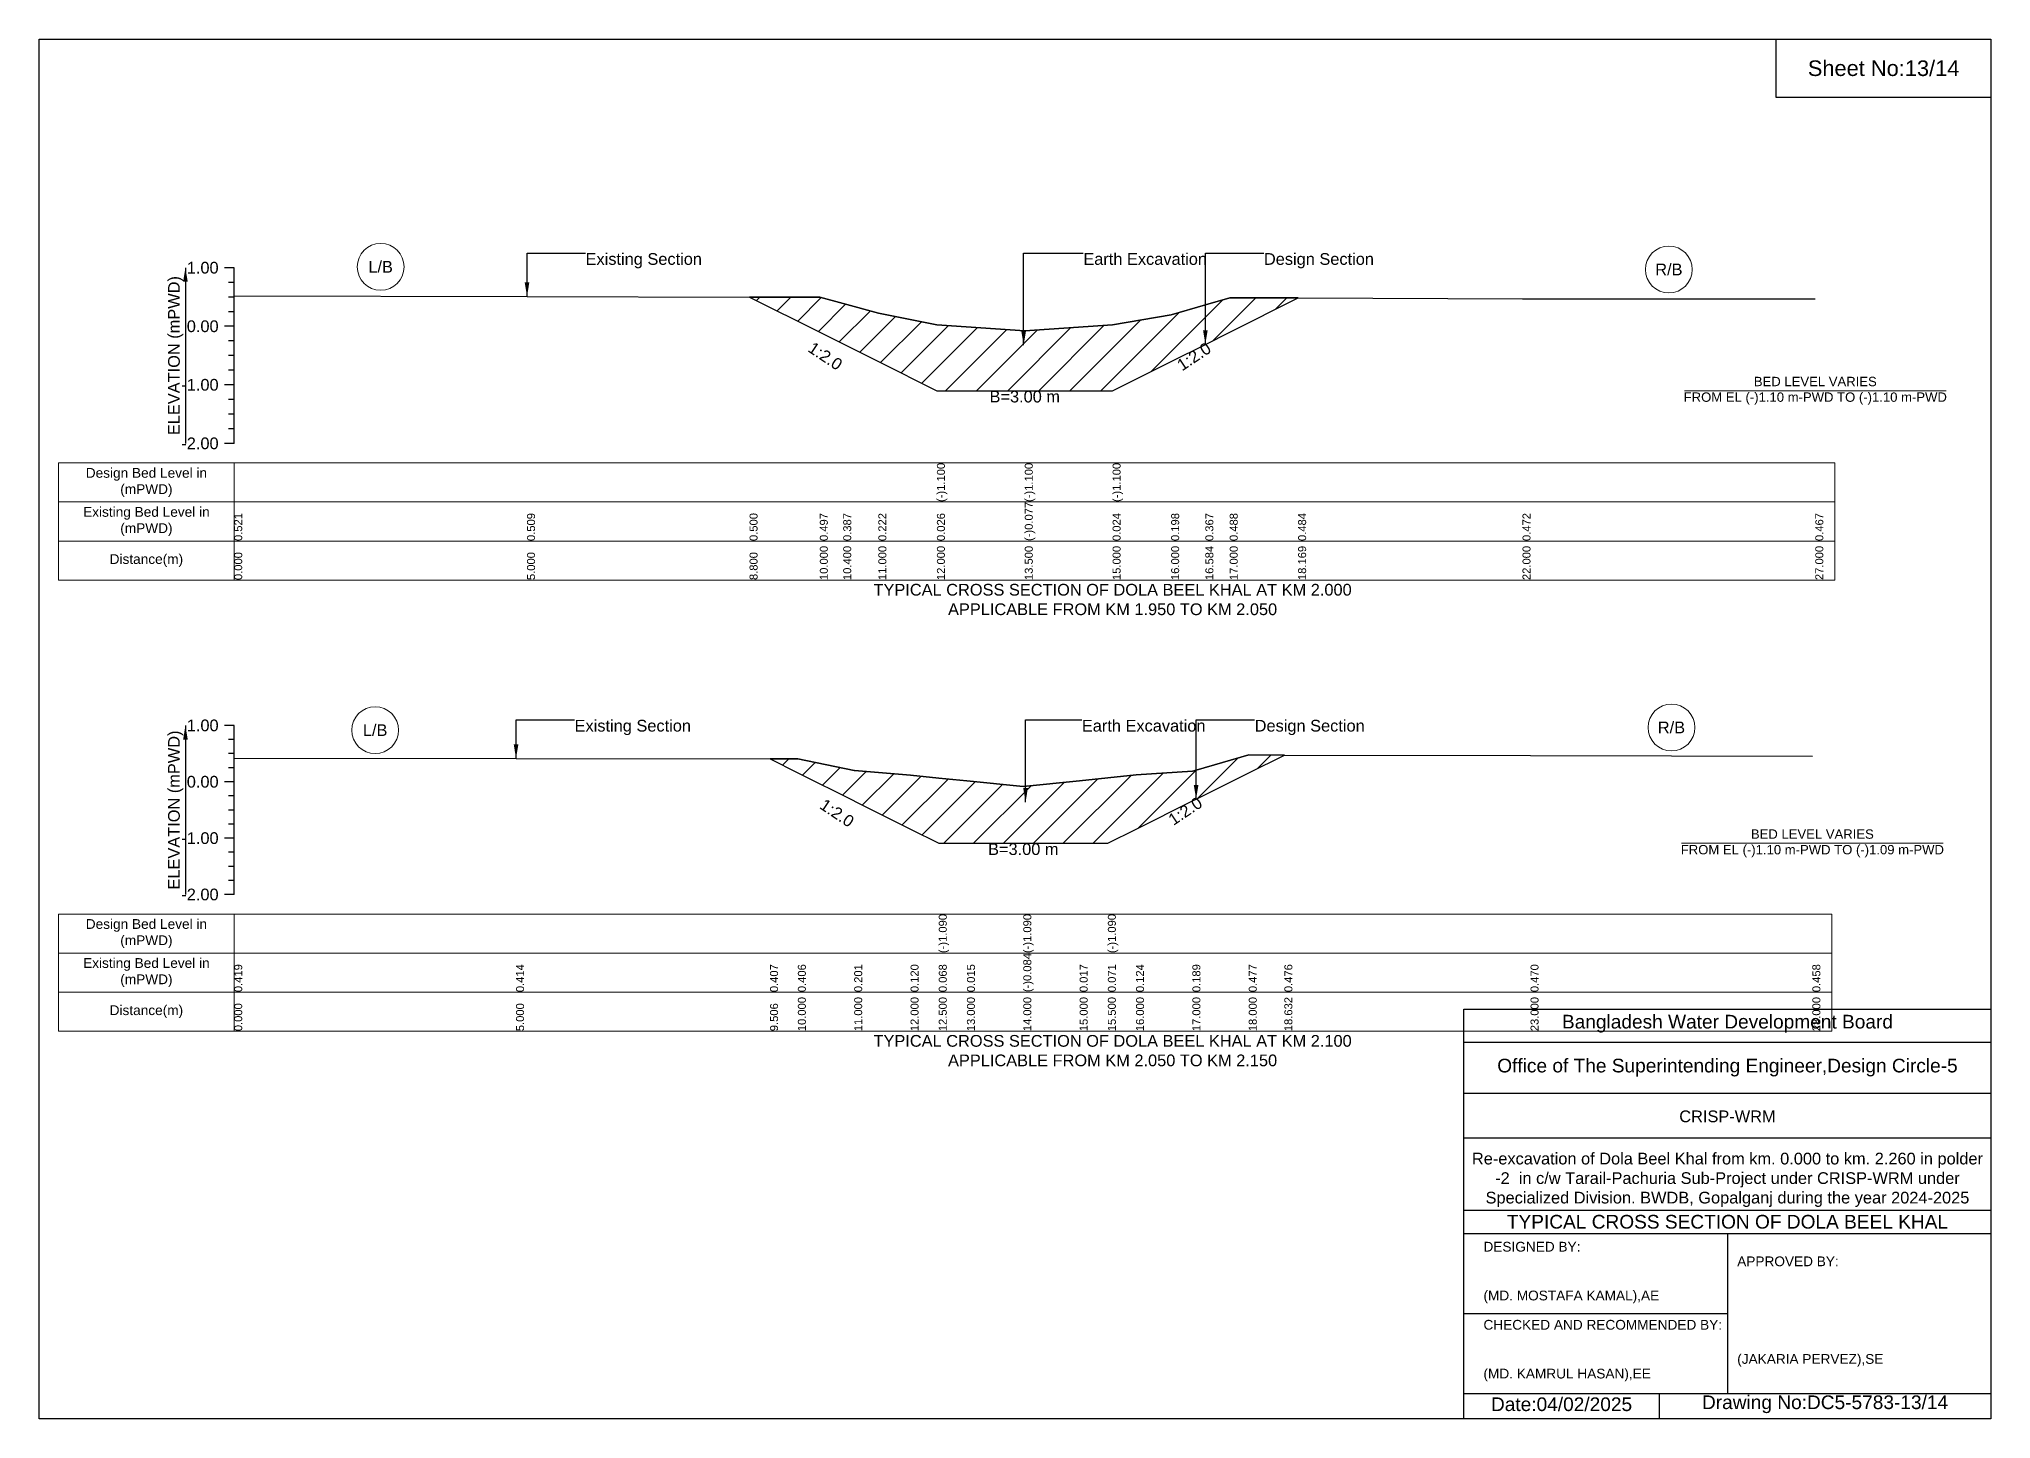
# Model space of a CAD drawing. Header units: inches. Extents: x 91000 to 258000, y -12753 to 0.
# Drawn here: x 220000 to 228000, y -5656 to 0 of the extents above; entities that cross this region are included whole.
import ezdxf

# ---------------------------------------------------------------- set-up
doc = ezdxf.new("R2010")
doc.units = ezdxf.units.IN
doc.header["$LTSCALE"] = 7
doc.header["$MEASUREMENT"] = 0
for name, color, linetype, lineweight in [('Cross section Data Border', 7, 'Continuous', 9), ('Cross Section Labels', 7, 'Continuous', 9), ('Existing_Bed_Level for Xsection', 7, 'Continuous', 25)]:
    doc.layers.add(name, color=color, linetype=linetype, lineweight=lineweight)
doc.styles.get("Standard").update_dxf_attribs({"font": 'arial.ttf'})
doc.dimstyles.get("Standard").update_dxf_attribs({"dimtxt": 0.18, "dimasz": 0.18, "dimexe": 0.18, "dimexo": 0.0625, "dimgap": 0.09, "dimtad": 0, "dimtih": 1, "dimtoh": 1, "dimdec": 4, "dimzin": 0, "dimdsep": 46, "dimtxsty": 'Standard', "dimcen": 0.09, "dimadec": 0, "dimazin": 0, "dimtfac": 1, "dimtdec": 4, "dimtofl": 0, "dimtmove": 0, "dimatfit": 3, "dimfxl": 1, "dimtolj": 1, "dimtzin": 0, "dimarcsym": 0})

msp = doc.modelspace()

# ---------------------------------------------------------------- hatches: boundary and pattern name
at = {"layer": 'Existing_Bed_Level for Xsection'}
h = msp.add_hatch(dxfattribs=at)
h.set_pattern_fill('ANSI31', color=256, scale=720, style=0)
h.paths.add_polyline_path([(222912.1, -1057.5), (223200, -1201.5), (223296, -1249.5), (223440, -1321.5), (223680, -1441.5), (224040, -1441.5), (224400, -1441.5), (224640, -1321.5), (224780.2, -1251.4), (224880, -1201.5), (225160.4, -1061.3), (224880, -1060.4), (224780.2, -1089.3), (224640, -1130), (224400, -1171.8), (224040, -1196), (223680, -1171.3), (223440, -1124.2), (223296, -1084.6), (223200, -1058.2)])
h = msp.add_hatch(dxfattribs=at)
h.set_pattern_fill('ANSI31', color=256, scale=693, style=0)
h.paths.add_polyline_path([(222996, -2950.6), (223110, -3007.6), (223341, -3123.1), (223341.7, -3123.5), (223572, -3238.6), (223687.5, -3296.4), (223803, -3296.4), (224034, -3296.4), (224265, -3296.4), (224380.5, -3296.4), (224496, -3238.6), (224727, -3123.1), (224742.3, -3115.5), (224958, -3007.6), (225104, -2934.6), (224958, -2934.4), (224742.3, -2996.5), (224727, -3000.9), (224496, -3016), (224380.5, -3028.3), (224265, -3040.7), (224034, -3064), (223803, -3041.1), (223687.5, -3029), (223572, -3016.9), (223341.7, -2998.2), (223341, -2998.2), (223110, -2950.8)])

# ---------------------------------------------------------------- linework, layer by layer
for points in [[(220000, 0), (228000, 0), (228000, -5656), (220000, -5656)], [(227120, 0), (228000, 0), (228000, -240), (227120, -240)]]:
    msp.add_lwpolyline(points, close=True)
for points in [[(225840, -5656), (225840, -3976), (228000, -3976)], [(225840, -4112), (228000, -4112)], [(225840, -4320), (228000, -4320)], [(225840, -4504), (228000, -4504)], [(225840, -4800), (228000, -4800)], [(225840, -4896), (228000, -4896)], [(226920, -4896), (226920, -5552)], [(225840, -5224), (226920, -5224)], [(225840, -5552), (228000, -5552)], [(226640, -5552), (226640, -5656)]]:
    msp.add_lwpolyline(points)
at = {"layer": 'Cross section Data Border'}
for points in [[(220080, -1737.5), (227360, -1737.5), (227360, -2217.5), (220080, -2217.5)], [(220080, -3586.6), (227348, -3586.6), (227348, -4066.6), (220080, -4066.6)]]:
    msp.add_lwpolyline(points, close=True, dxfattribs=at)
for points in [[(220800, -1737.5), (220800, -2217.5)], [(220080, -1897.5), (227360, -1897.5)], [(220080, -2057.5), (227360, -2057.5)], [(220800, -3586.6), (220800, -4066.6)], [(220080, -3746.6), (227348, -3746.6)], [(220080, -3906.6), (227348, -3906.6)]]:
    msp.add_lwpolyline(points, dxfattribs=at)
at = {"layer": 'Cross Section Labels'}
for points in [[(226744.2, -1441.5), (227815.8, -1441.5)], [(226732.2, -3296.4), (227803.8, -3296.4)]]:
    msp.add_lwpolyline(points, dxfattribs=at)
for centre in [(221400, -933.9), (226680, -944.8), (221377.5, -2832.9), (226690.5, -2821.9)]:
    msp.add_circle(centre, 96, dxfattribs=at)
at = {"layer": 'Existing_Bed_Level for Xsection'}
for points in [[(220800, -937.5), (220760, -937.5)], [(220800, -1657.5), (220800, -1417.5), (220800, -1177.5), (220800, -937.5)], [(220800, -997.5), (220776, -997.5)], [(220800, -1057.5), (220776, -1057.5)], [(220800, -1117.5), (220776, -1117.5)], [(220800, -1052.5), (222000, -1055.4), (222912.1, -1057.5), (223200, -1058.2), (223296, -1084.6), (223440, -1124.2), (223680, -1171.3), (223680, -1171.3), (224040, -1196), (224040, -1196), (224400, -1171.8), (224400, -1171.8), (224640, -1130), (224780.2, -1089.3), (224880, -1060.4), (225160.4, -1061.3), (226080, -1064.2), (227280, -1065.4)], [(220800, -1177.5), (220760, -1177.5)], [(220800, -1237.5), (220776, -1237.5)], [(220800, -1297.5), (220776, -1297.5)], [(220800, -1357.5), (220776, -1357.5)], [(220800, -1417.5), (220760, -1417.5)], [(220800, -1477.5), (220776, -1477.5)], [(220800, -1537.5), (220776, -1537.5)], [(220800, -1597.5), (220776, -1597.5)], [(220800, -1657.5), (220760, -1657.5)], [(220800, -2813.6), (220760, -2813.6)], [(220800, -2871.3), (220776, -2871.3)], [(220800, -3506.6), (220800, -3275.6), (220800, -3044.6), (220800, -2813.6)], [(220800, -2929.1), (220776, -2929.1)], [(220800, -2947.8), (221955, -2949), (222996, -2950.6), (223110, -2950.8), (223341, -2998.2), (223341.7, -2998.2), (223572, -3016.9), (223687.5, -3029), (223687.5, -3029), (223803, -3041.1), (224034, -3064), (224034, -3064), (224265, -3040.7), (224380.5, -3028.3), (224380.5, -3028.3), (224496, -3016), (224727, -3000.9), (224742.3, -2996.5), (224958, -2934.4), (225104, -2934.6), (226113, -2936), (227268, -2938.8)], [(220800, -2986.8), (220776, -2986.8)], [(220800, -3044.6), (220760, -3044.6)], [(220800, -3102.3), (220776, -3102.3)], [(220800, -3160.1), (220776, -3160.1)], [(220800, -3275.6), (220760, -3275.6)], [(220800, -3217.8), (220776, -3217.8)], [(220800, -3333.3), (220776, -3333.3)], [(220800, -3391.1), (220776, -3391.1)], [(220800, -3506.6), (220760, -3506.6)], [(220800, -3448.8), (220776, -3448.8)]]:
    msp.add_lwpolyline(points, dxfattribs=at)
for points in [[(222912.1, -1057.5), (222912.1, -1057.5), (223200, -1201.5), (223296, -1249.5), (223440, -1321.5), (223680, -1441.5), (223680, -1441.5), (224040, -1441.5), (224040, -1441.5), (224400, -1441.5), (224400, -1441.5), (224640, -1321.5), (224780.2, -1251.4), (224880, -1201.5), (225160.4, -1061.3), (224880, -1060.4), (224780.2, -1089.3), (224640, -1130), (224400, -1171.8), (224400, -1171.8), (224040, -1196), (224040, -1196), (223680, -1171.3), (223680, -1171.3), (223440, -1124.2), (223296, -1084.6), (223200, -1058.2), (222912.1, -1057.5)], [(222996, -2950.6), (222996, -2950.6), (223110, -3007.6), (223341, -3123.1), (223341.7, -3123.5), (223572, -3238.6), (223687.5, -3296.4), (223687.5, -3296.4), (223803, -3296.4), (224034, -3296.4), (224034, -3296.4), (224265, -3296.4), (224380.5, -3296.4), (224380.5, -3296.4), (224496, -3238.6), (224727, -3123.1), (224742.3, -3115.5), (224958, -3007.6), (225104, -2934.6), (225104, -2934.6), (225104, -2934.6), (224958, -2934.4), (224742.3, -2996.5), (224727, -3000.9), (224496, -3016), (224380.5, -3028.3), (224380.5, -3028.3), (224265, -3040.7), (224034, -3064), (224034, -3064), (223803, -3041.1), (223687.5, -3029), (223687.5, -3029), (223572, -3016.9), (223341.7, -2998.2), (223341, -2998.2), (223110, -2950.8), (222996, -2950.6)]]:
    msp.add_lwpolyline(points, close=True, dxfattribs=at)

# ---------------------------------------------------------------- texts
at = {"attachment_point": 5}
for s, insert, char_height in [('Sheet No:13/14', (227560, -120), 64), ('Bangladesh Water Development Board', (226920, -4036), 56), ('Office of The Superintending Engineer,Design Circle-5', (226920, -4216), 56)]:
    msp.add_mtext(s, dxfattribs=dict(at, insert=insert, char_height=char_height))
for s, insert, char_height, width, attachment_point in [('CRISP-WRM', (226920, -4416), 48, 2240, 5), ('Re-excavation of Dola Beel Khal from km. 0.000 to km. 2.260 in polder -2  in c/w Tarail-Pachuria Sub-Project under CRISP-WRM under Specialized Division. BWDB, Gopalganj during the year 2024-2025', (226920, -4676), 48, 2160, 5), ('TYPICAL CROSS SECTION OF DOLA BEEL KHAL', (226920, -4848), 56, 2240, 5), ('DESIGNED BY:^J^J^J(MD. MOSTAFA KAMAL),AE', (225920, -5056), 40, 1120, 4), ('APPROVED BY:^J^J^J^J^J^J(JAKARIA PERVEZ),SE', (226960, -5216), 40, 1120, 4), ('CHECKED AND RECOMMENDED BY:^J^J^J(MD. KAMRUL HASAN),EE', (225920, -5376), 40, 1120, 4), ('Date:04/02/2025', (226240, -5596), 56, 1120, 5), ('Drawing No:DC5-5783-13/14', (227320, -5596), 56, 1760, 5)]:
    msp.add_mtext(s, dxfattribs=dict(insert=insert, char_height=char_height, width=width, attachment_point=attachment_point))
at = {"layer": 'Cross section Data Border', "char_height": 40, "width": 640, "attachment_point": 5}
for s, insert in [('Design Bed Level in (mPWD)', (220440, -1817.5)), ('Existing Bed Level in (mPWD)', (220440, -1977.5)), ('Distance(m)', (220440, -2137.5)), ('Design Bed Level in (mPWD)', (220440, -3666.6)), ('Existing Bed Level in (mPWD)', (220440, -3826.6)), ('Distance(m)', (220440, -3986.6))]:
    msp.add_mtext(s, dxfattribs=dict(at, insert=insert))
at = {"layer": 'Cross Section Labels'}
for s, insert, char_height, attachment_point in [('Existing Section', (222240, -877.5), 48, 1), ('Earth Excavation', (224280, -877.5), 48, 1), ('Design Section', (225020.2, -877.5), 48, 1), ('L/B', (221400, -933.9), 48, 5), ('R/B', (226680, -944.8), 48, 5), ('BED LEVEL VARIES ^JFROM EL (-)1.10 m-PWD TO (-)1.10 m-PWD', (227280, -1441.5), 38.4, 5), ('B=3.00 m', (224040, -1441.5), 48, 2), ('TYPICAL CROSS SECTION OF DOLA BEEL KHAL AT KM 2.000^JAPPLICABLE FROM KM 1.950 TO KM 2.050', (224400, -2297.5), 48, 5), ('Existing Section', (222195, -2790.5), 48, 1), ('Earth Excavation', (224274, -2790.5), 48, 1), ('Design Section', (224982.3, -2790.5), 48, 1), ('R/B', (226690.5, -2821.9), 48, 5), ('L/B', (221377.5, -2832.9), 48, 5), ('BED LEVEL VARIES ^JFROM EL (-)1.10 m-PWD TO (-)1.09 m-PWD', (227268, -3296.4), 38.4, 5), ('B=3.00 m', (224034, -3296.4), 48, 2), ('TYPICAL CROSS SECTION OF DOLA BEEL KHAL AT KM 2.100^JAPPLICABLE FROM KM 2.050 TO KM 2.150', (224400, -4146.6), 48, 5)]:
    msp.add_mtext(s, dxfattribs=dict(at, insert=insert, char_height=char_height, attachment_point=attachment_point))
at = {"layer": 'Cross Section Labels', "char_height": 48, "attachment_point": 2}
for insert, rotation in [((223236, -1279.5), 326.30993), ((224720.2, -1281.4), 33.69007), ((224684.5, -3144.4), 33.69007), ((223284, -3152.4), 326.30993)]:
    msp.add_mtext('1:2.0', dxfattribs=dict(at, insert=insert, rotation=rotation))
at = {"layer": 'Existing_Bed_Level for Xsection', "char_height": 48, "attachment_point": 6}
for s, insert in [('1.00', (220736, -937.5)), ('0.00', (220736, -1177.5)), ('-1.00', (220736, -1417.5)), ('-2.00', (220736, -1657.5)), ('1.00', (220736, -2813.6)), ('0.00', (220736, -3044.6)), ('-1.00', (220736, -3275.6)), ('-2.00', (220736, -3506.6))]:
    msp.add_mtext(s, dxfattribs=dict(at, insert=insert))
at = {"layer": 'Existing_Bed_Level for Xsection', "rotation": 90}
for s, insert, char_height, attachment_point in [('ELEVATION (mPWD)', (220560, -1297.5), 48, 5), ('(-)1.100', (223680, -1897.5), 32.8, 1), ('(-)1.100', (224040, -1897.5), 32.8, 1), ('(-)1.100', (224400, -1897.5), 32.8, 1), ('(-)0.077', (224040, -2057.5), 32.8, 1), ('0.521', (220800, -2057.5), 32.8, 1), ('0.509', (222000, -2057.5), 32.8, 1), ('0.500', (222912.1, -2057.5), 32.8, 1), ('0.497', (223200, -2057.5), 32.8, 1), ('0.387', (223296, -2057.5), 32.8, 1), ('0.222', (223440, -2057.5), 32.8, 1), ('0.026', (223680, -2057.5), 32.8, 1), ('0.024', (224400, -2057.5), 32.8, 1), ('0.198', (224640, -2057.5), 32.8, 1), ('0.367', (224780.2, -2057.5), 32.8, 1), ('0.488', (224880, -2057.5), 32.8, 1), ('0.484', (225160.4, -2057.5), 32.8, 1), ('0.472', (226080, -2057.5), 32.8, 1), ('0.467', (227280, -2057.5), 32.8, 1), ('10.000', (223200, -2217.5), 32.8, 1), ('10.400', (223296, -2217.5), 32.8, 1), ('11.000', (223440, -2217.5), 32.8, 1), ('12.000', (223680, -2217.5), 32.8, 1), ('13.500', (224040, -2217.5), 32.8, 1), ('15.000', (224400, -2217.5), 32.8, 1), ('16.000', (224640, -2217.5), 32.8, 1), ('16.584', (224780.2, -2217.5), 32.8, 1), ('17.000', (224880, -2217.5), 32.8, 1), ('18.169', (225160.4, -2217.5), 32.8, 1), ('22.000', (226080, -2217.5), 32.8, 1), ('27.000', (227280, -2217.5), 32.8, 1), ('0.000', (220800, -2217.5), 32.8, 1), ('5.000', (222000, -2217.5), 32.8, 1), ('8.800', (222912.1, -2217.5), 32.8, 1), ('ELEVATION (mPWD)', (220560, -3160.1), 48, 5), ('(-)1.090', (223687.5, -3746.6), 32.8, 1), ('(-)1.090', (224034, -3746.6), 32.8, 1), ('(-)1.090', (224380.5, -3746.6), 32.8, 1), ('(-)0.084', (224034, -3906.6), 32.8, 1), ('0.419', (220800, -3906.6), 32.8, 1), ('0.414', (221955, -3906.6), 32.8, 1), ('0.407', (222996, -3906.6), 32.8, 1), ('0.406', (223110, -3906.6), 32.8, 1), ('0.201', (223341, -3906.6), 32.8, 1), ('0.120', (223572, -3906.6), 32.8, 1), ('0.068', (223687.5, -3906.6), 32.8, 1), ('0.015', (223803, -3906.6), 32.8, 1), ('0.017', (224265, -3906.6), 32.8, 1), ('0.071', (224380.5, -3906.6), 32.8, 1), ('0.124', (224496, -3906.6), 32.8, 1), ('0.189', (224727, -3906.6), 32.8, 1), ('0.477', (224958, -3906.6), 32.8, 1), ('0.476', (225104, -3906.6), 32.8, 1), ('0.470', (226113, -3906.6), 32.8, 1), ('0.458', (227268, -3906.6), 32.8, 1), ('0.000', (220800, -4066.6), 32.8, 1), ('5.000', (221955, -4066.6), 32.8, 1), ('9.506', (222996, -4066.6), 32.8, 1), ('10.000', (223110, -4066.6), 32.8, 1), ('11.000', (223341, -4066.6), 32.8, 1), ('12.000', (223572, -4066.6), 32.8, 1), ('12.500', (223687.5, -4066.6), 32.8, 1), ('13.000', (223803, -4066.6), 32.8, 1), ('14.000', (224034, -4066.6), 32.8, 1), ('15.000', (224265, -4066.6), 32.8, 1), ('15.500', (224380.5, -4066.6), 32.8, 1), ('16.000', (224496, -4066.6), 32.8, 1), ('17.000', (224727, -4066.6), 32.8, 1), ('18.000', (224958, -4066.6), 32.8, 1), ('18.632', (225104, -4066.6), 32.8, 1), ('23.000', (226113, -4066.6), 32.8, 1), ('28.000', (227268, -4066.6), 32.8, 1)]:
    msp.add_mtext(s, dxfattribs=dict(at, insert=insert, char_height=char_height, attachment_point=attachment_point))

# ---------------------------------------------------------------- leaders
at = {"layer": 'Cross Section Labels', "annotation_type": 0, "has_hookline": 1, "hookline_direction": 0}
for points, text_width in [([(222000, -1055.4), (222000, -877.5), (222239.9, -877.5)], 467.2), ([(224035.4, -1255), (224035.4, -877.5), (224279.9, -877.5)], 497), ([(224780.2, -1251.4), (224780.2, -877.5), (225020.1, -877.5)], 441.2), ([(221955, -2949), (221955, -2790.5), (222194.9, -2790.5)], 467.2), ([(224043.3, -3128.1), (224043.3, -2790.5), (224273.9, -2790.5)], 497), ([(224742.3, -3115.5), (224742.3, -2790.5), (224982.2, -2790.5)], 441.2)]:
    msp.add_leader(points, dimstyle='Standard', override={"dimasz": 57.6}, dxfattribs=dict(at, text_width=text_width))
at = {"layer": 'Existing_Bed_Level for Xsection'}
for points in [[(220600, -937.5), (220600, -1657.5)], [(220600, -2813.6), (220600, -3506.6)]]:
    msp.add_leader(points, dimstyle='Standard', override={"dimasz": 57.6}, dxfattribs=at)

doc.saveas('drawing.dxf')
